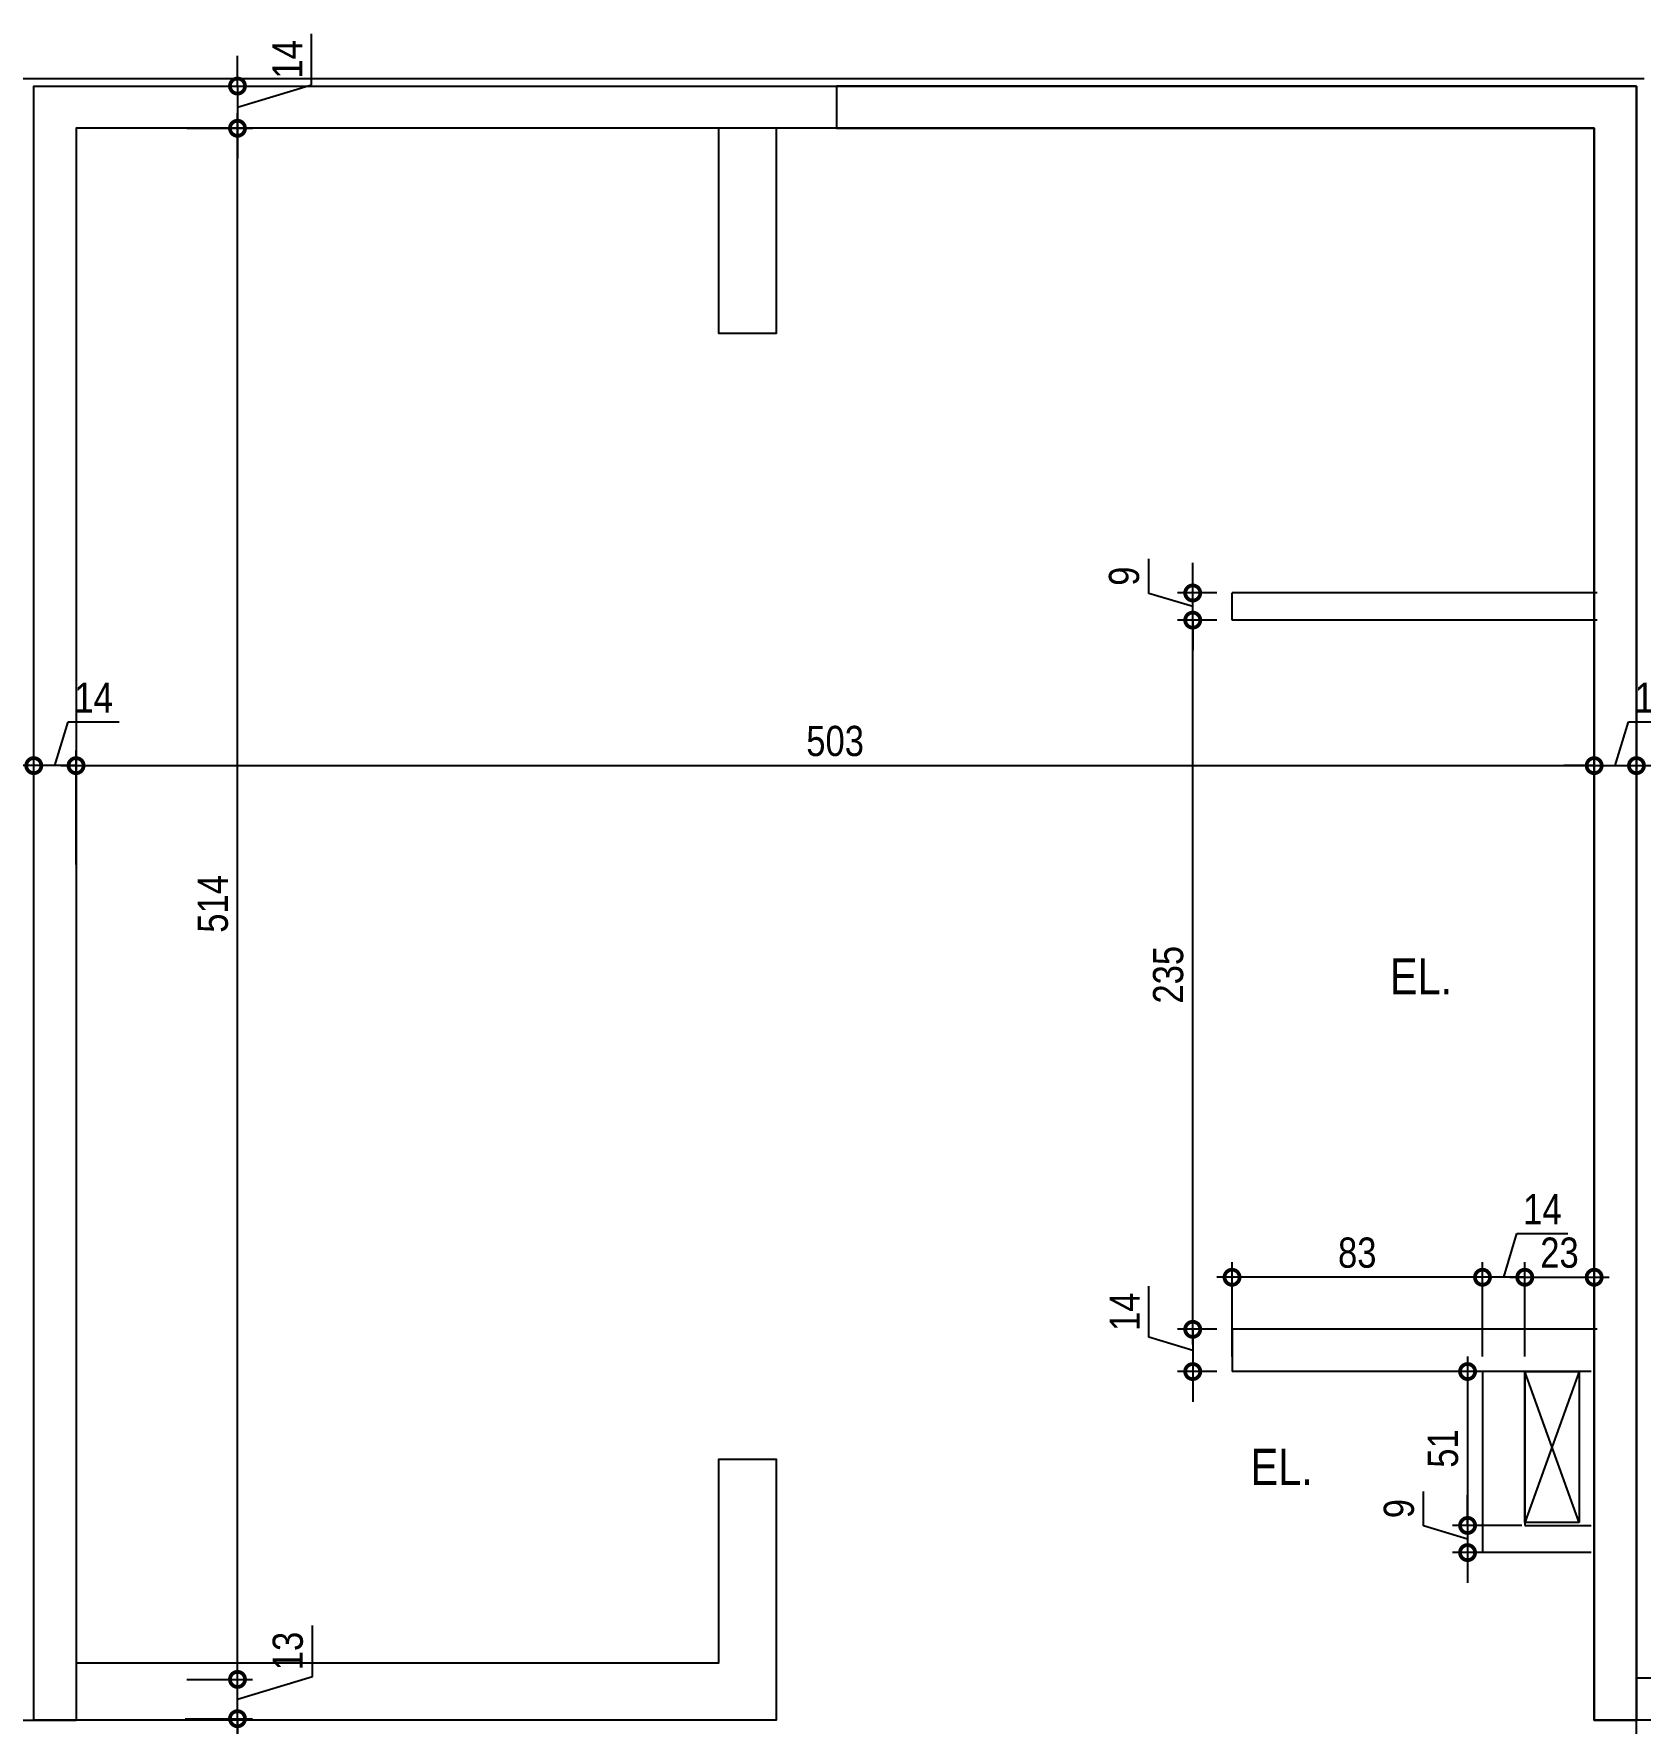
# Model space of a CAD drawing. Header units: metres. Extents: x -21 to 570, y -75 to 184.
# Drawn here: x -0.14 to 5.18, y 3.94 to 9.54 of the extents above; entities that cross this region are included whole.
import ezdxf

# ---------------------------------------------------------------- set-up
doc = ezdxf.new("R2010")
doc.units = ezdxf.units.M
for name, color, linetype in [('237', 232, 'Continuous'), ('28', 232, 'Continuous'), ('ARQ-ALV ACAB', 4, 'Continuous'), ('ARQ-ALV OSSO', 5, 'Continuous'), ('ARQ-AUX', 7, 'Continuous'), ('ARQ-AUX1', 1, 'Continuous'), ('ARQ-DIM', 2, 'Continuous'), ('ARQ-TXT', 2, 'Continuous')]:
    doc.layers.add(name, color=color, linetype=linetype)
doc.styles.add('Adesa', font='ARIALN.TTF')
doc.styles.add('M50', font='ARIALN.TTF', dxfattribs={"height": 0.15})
doc.dimstyles.new('ADESA 1-0050', dxfattribs={"dimtxt": 0.1, "dimasz": 0.1, "dimexe": 0.05, "dimexo": 0.05, "dimgap": 0.03, "dimtad": 1, "dimdec": 1, "dimlfac": 100, "dimzin": 12, "dimtxsty": 'Adesa', "dimblk": 'DOTSMALL', "dimcen": 1, "dimdle": 0.05, "dimclrd": 1, "dimclre": 1, "dimclrt": 256, "dimazin": 3, "dimtm": 1e-09, "dimtfac": 1, "dimtdec": 1, "dimtmove": 1, "dimatfit": 0, "dimldrblk": 'DOTSMALL', "dimfxl": 0.8, "dimtvp": 2, "dimtolj": 1, "dimtzin": 0, "dimarcsym": 0})

# ---------------------------------------------------------------- blocks, each defined once
blk = doc.blocks.new('est-lo-12-bar-r05')
at = {"layer": '237', "linetype": 'Continuous'}
blk.add_line((-517.003335, -245.502873), (-517.003335, -395.541264), dxfattribs=at)
at = {"layer": '28', "linetype": 'Continuous'}
blk.add_lwpolyline([(-517.003335, -937.002217), (-251.979379, -937.002217), (-251.979379, -923.001358), (-503.003335, -923.001358), (-503.003335, -395.499165), (-517.003335, -395.499165), (-517.003335, -937.002217)], dxfattribs=at)
at = {"layer": '28'}
blk.add_lwpolyline([(-251.979379, -937.001358), (-251.979379, -923.000499), (-232.004486, -922.9998), (-232.004486, -855.000659), (-213.004486, -855.000659), (-213.004486, -923.000659), (-0.004452, -923.001358), (-0.004452, -414.503177), (-213.011238, -414.503177), (-213.011238, -482.000175), (-232.011238, -482.000175), (-232.011238, -395.503177), (14, -395.503177), (14, -409.003386), (14, -409.003386), (14, -937.001358), (-251.979379, -937.001358)], dxfattribs=at)
blk = doc.blocks.new('COBERTURA')
at = {"layer": 'ARQ-ALV ACAB'}
for p, q in [((-2.5475, -9.3949), (-5.1951, -9.3949)), ((0.1749, -9.3949), (-2.5475, -9.3949))]:
    blk.add_line(p, q, dxfattribs=at)
at = {"layer": 'ARQ-ALV OSSO'}
for p, q in [((-7.2375, -3.955), (-5.03, -3.955)), ((-5.03, -3.955), (-5.03, -9.23)), ((2.2104, -3.955), (0, -3.955)), ((-5.17, -4.095), (-7.2375, -4.095)), ((-5.02, -4.5103, 0), (-4.66, -4.5103, 0)), ((-4.98, -4.61), (-4.8, -4.6103, 0)), ((-5.02, -5.1102), (-3.8301, -5.1102)), ((-5.04, -5.2502), (-3.8301, -5.2502)), ((-5.04, -7.6002), (-3.83, -7.6002)), ((-5.04, -7.6902), (-3.83, -7.6902))]:
    blk.add_line(p, q, dxfattribs=at)
for points in [[(-5.17, -9.3699), (-5.17, -3.9599)], [(-5.03, -9.23), (-2.5176, -9.23), (0, -9.23), (0, -3.955), (0, -3.955)], [(0.14, -4.095), (0.14, -9.3699), (-2.5475, -9.3699), (-5.17, -9.3699)], [(-3.8301, -5.2502), (-3.8301, -5.1102)], [(-3.83, -7.6002), (-3.83, -7.6902)]]:
    blk.add_lwpolyline(points, dxfattribs=at)
at = {"layer": 'ARQ-ALV OSSO', "elevation": 0}
for points in [[(-4.66, -5.1103), (-4.66, -4.5103)], [(-4.8, -4.6003), (-5.02, -4.6003)], [(-4.8, -5.1103), (-4.8, -4.6003)]]:
    blk.add_lwpolyline(points, dxfattribs=at)
at = {"layer": 'ARQ-ALV OSSO'}
blk.add_lwpolyline([(-5.17, -9.18), (-5.17, -9.18)], close=True, dxfattribs=at)
at = {"layer": 'ARQ-AUX1', "elevation": 0}
blk.add_lwpolyline([(-4.98, -4.61), (-4.8, -4.6103), (-4.8, -5.1103), (-4.98, -5.11)], close=True, dxfattribs=at)
for points in [[(-4.98, -4.61), (-4.8, -5.1103)], [(-4.98, -5.11), (-4.8, -4.6103)]]:
    blk.add_lwpolyline(points, dxfattribs=at)
at = {"linetype": 'Continuous', "xscale": 0.01, "yscale": 0.01, "zscale": 0.01}
blk.add_blockref('est-lo-12-bar-r05', (0, 0), dxfattribs=at)
blk = doc.blocks.new('_DotSmall')
at = {"color": 0, "linetype": 'ByBlock', "const_width": 0.5}
blk.add_lwpolyline([(-0.0625, 0, 1), (0.0625, 0, 1)], format="xyb", close=True, dxfattribs=at)
blk = doc.blocks.new('*D33')
at = {"layer": 'ARQ-DIM', "color": 1, "lineweight": -2, "transparency": 16777216}
for p, q in [((0.5349, 2.4), (0.5349, 4.0099)), ((0.3619, 3.9599), (0.5849, 3.9599)), ((0.3675, 2.45), (0.5849, 2.45))]:
    blk.add_line(p, q, dxfattribs=at)
at = {"layer": 'Defpoints', "color": 0, "transparency": 16777216}
for p in [(0.3119, 3.9599, 0), (0.5349, 3.9599), (0.3175, 2.45, 0)]:
    blk.add_point(p, dxfattribs=at)
at = {"layer": 'ARQ-DIM', "color": 1, "lineweight": -2, "transparency": 16777216, "xscale": 0.1, "yscale": 0.1, "zscale": 0.1}
for p, rotation in [((0.5349, 3.9599), 90), ((0.5349, 2.45), 270)]:
    blk.add_blockref('_DotSmall', p, dxfattribs=dict(at, rotation=rotation))
at = {"layer": 'ARQ-DIM', "transparency": 16777216, "insert": (0.4538, 3.205), "char_height": 0.1, "attachment_point": 5, "rotation": 90, "style": 'Adesa'}
blk.add_mtext('\\A1;151', dxfattribs=at)
blk = doc.blocks.new('*D34')
at = {"layer": 'ARQ-DIM', "color": 1, "lineweight": -2, "transparency": 16777216}
for p, q in [((0.783, 4.0994), (0.783, 4.2691)), ((0.5349, 4.0901), (0.5349, 4.1901)), ((0.3674, 4.0901), (0.5849, 4.0901)), ((0.5349, 4.025), (0.783, 4.0994)), ((0.5349, 3.9599), (0.5349, 4.0901)), ((0.5349, 3.9599), (0.5349, 4.0901)), ((0.3674, 3.9599), (0.5849, 3.9599)), ((0.5349, 3.9599), (0.5349, 3.8599))]:
    blk.add_line(p, q, dxfattribs=at)
at = {"layer": 'Defpoints', "color": 0, "transparency": 16777216}
for p in [(0.3174, 4.0901, 0), (0.5349, 4.0901), (0.3174, 3.9599, 0)]:
    blk.add_point(p, dxfattribs=at)
at = {"layer": 'ARQ-DIM', "color": 1, "lineweight": -2, "transparency": 16777216, "xscale": 0.1, "yscale": 0.1, "zscale": 0.1}
for p, rotation in [((0.5349, 4.0901), 270), ((0.5349, 3.9599), 90)]:
    blk.add_blockref('_DotSmall', p, dxfattribs=dict(at, rotation=rotation))
at = {"layer": 'ARQ-DIM', "transparency": 16777216, "insert": (0.702, 4.1843), "char_height": 0.1, "attachment_point": 5, "rotation": 90, "style": 'Adesa'}
blk.add_mtext('\\A1;13', dxfattribs=at)
blk = doc.blocks.new('*D35')
at = {"layer": 'ARQ-DIM', "color": 1, "lineweight": -2, "transparency": 16777216}
for p, q in [((0.5349, 4.0401), (0.5349, 9.28)), ((0.3674, 9.23), (0.5849, 9.23)), ((0.3674, 4.0901), (0.5849, 4.0901))]:
    blk.add_line(p, q, dxfattribs=at)
at = {"layer": 'Defpoints', "color": 0, "transparency": 16777216}
for p in [(0.3174, 9.23, 0), (0.5349, 9.23), (0.3174, 4.0901, 0)]:
    blk.add_point(p, dxfattribs=at)
at = {"layer": 'ARQ-DIM', "color": 1, "lineweight": -2, "transparency": 16777216, "xscale": 0.1, "yscale": 0.1, "zscale": 0.1}
for p, rotation in [((0.5349, 9.23), 90), ((0.5349, 4.0901), 270)]:
    blk.add_blockref('_DotSmall', p, dxfattribs=dict(at, rotation=rotation))
at = {"layer": 'ARQ-DIM', "transparency": 16777216, "insert": (0.4538, 6.66), "char_height": 0.1, "attachment_point": 5, "rotation": 90, "style": 'Adesa'}
blk.add_mtext('\\A1;514', dxfattribs=at)
blk = doc.blocks.new('*D36')
at = {"layer": 'ARQ-DIM', "color": 1, "lineweight": -2, "transparency": 16777216}
for p, q in [((0.7805, 9.3737), (0.7805, 9.5432)), ((0.5349, 9.37), (0.5349, 9.47)), ((0.3674, 9.37), (0.5849, 9.37)), ((0.5349, 9.3), (0.7805, 9.3737)), ((0.5349, 9.37), (0.5349, 9.23)), ((0.5349, 9.37), (0.5349, 9.23)), ((0.3674, 9.23), (0.5849, 9.23)), ((0.5349, 9.23), (0.5349, 9.13))]:
    blk.add_line(p, q, dxfattribs=at)
at = {"layer": 'Defpoints', "color": 0, "transparency": 16777216}
for p in [(0.3174, 9.37, 0), (0.3174, 9.23, 0), (0.5349, 9.23)]:
    blk.add_point(p, dxfattribs=at)
at = {"layer": 'ARQ-DIM', "color": 1, "lineweight": -2, "transparency": 16777216, "xscale": 0.1, "yscale": 0.1, "zscale": 0.1}
for p, rotation in [((0.5349, 9.37), 270), ((0.5349, 9.23), 90)]:
    blk.add_blockref('_DotSmall', p, dxfattribs=dict(at, rotation=rotation))
at = {"layer": 'ARQ-DIM', "transparency": 16777216, "insert": (0.7003, 9.4585), "char_height": 0.1, "attachment_point": 5, "rotation": 90, "style": 'Adesa'}
blk.add_mtext('\\A1;14', dxfattribs=at)
blk = doc.blocks.new('*D37')
at = {"layer": 'ARQ-DIM', "color": 1, "lineweight": -2, "transparency": 16777216}
for p, q in [((-0.07, 7.1181), (-0.0264, 7.2633)), ((-0.0264, 7.2633), (0.1431, 7.2633)), ((-0.14, 6.7824), (-0.14, 7.1681)), ((0.0001, 6.79), (0.0001, 7.1681)), ((-0.14, 7.1181), (-0.24, 7.1181)), ((0.0001, 7.1181), (-0.14, 7.1181)), ((0.0001, 7.1181), (-0.14, 7.1181)), ((0.0001, 7.1181), (0.1001, 7.1181))]:
    blk.add_line(p, q, dxfattribs=at)
at = {"layer": 'Defpoints', "color": 0, "transparency": 16777216}
for p in [(-0.14, 7.1181), (-0.14, 6.7324, 0), (0.0001, 6.74, 0)]:
    blk.add_point(p, dxfattribs=at)
at = {"layer": 'ARQ-DIM', "color": 1, "lineweight": -2, "transparency": 16777216, "xscale": 0.1, "yscale": 0.1, "zscale": 0.1}
blk.add_blockref('_DotSmall', (-0.14, 7.1181), dxfattribs=at)
at = {"layer": 'ARQ-DIM', "color": 1, "lineweight": -2, "transparency": 16777216, "xscale": 0.1, "yscale": 0.1, "zscale": 0.1, "rotation": 180}
blk.add_blockref('_DotSmall', (0.0001, 7.1181), dxfattribs=at)
at = {"layer": 'ARQ-DIM', "transparency": 16777216, "insert": (0.0583, 7.3435), "char_height": 0.1, "attachment_point": 5, "style": 'Adesa'}
blk.add_mtext('\\A1;14', dxfattribs=at)
blk = doc.blocks.new('*D38')
at = {"layer": 'ARQ-DIM', "color": 1, "lineweight": -2, "transparency": 16777216}
for p, q in [((0, 7.0291), (0, 7.1681)), ((5.03, 7.0291), (5.03, 7.1681)), ((-0.05, 7.1181), (5.08, 7.1181))]:
    blk.add_line(p, q, dxfattribs=at)
at = {"layer": 'Defpoints', "color": 0, "transparency": 16777216}
for p in [(5.03, 7.1181), (0, 6.9791, 0), (5.03, 6.9791, 0)]:
    blk.add_point(p, dxfattribs=at)
at = {"layer": 'ARQ-DIM', "color": 1, "lineweight": -2, "transparency": 16777216, "xscale": 0.1, "yscale": 0.1, "zscale": 0.1, "rotation": 180}
blk.add_blockref('_DotSmall', (0, 7.1181), dxfattribs=at)
at = {"layer": 'ARQ-DIM', "color": 1, "lineweight": -2, "transparency": 16777216, "xscale": 0.1, "yscale": 0.1, "zscale": 0.1}
blk.add_blockref('_DotSmall', (5.03, 7.1181), dxfattribs=at)
at = {"layer": 'ARQ-DIM', "transparency": 16777216, "insert": (2.515, 7.1992), "char_height": 0.1, "attachment_point": 5, "style": 'Adesa'}
blk.add_mtext('\\A1;503', dxfattribs=at)
blk = doc.blocks.new('*D39')
at = {"layer": 'ARQ-DIM', "color": 1, "lineweight": -2, "transparency": 16777216}
for p, q in [((5.1, 7.1181), (5.1436, 7.2633)), ((5.1436, 7.2633), (5.3131, 7.2633)), ((5.03, 7.0291), (5.03, 7.1681)), ((5.17, 7.0291), (5.17, 7.1681)), ((5.03, 7.1181), (4.93, 7.1181)), ((5.03, 7.1181), (5.17, 7.1181)), ((5.03, 7.1181), (5.17, 7.1181)), ((5.17, 7.1181), (5.27, 7.1181))]:
    blk.add_line(p, q, dxfattribs=at)
at = {"layer": 'Defpoints', "color": 0, "transparency": 16777216}
for p in [(5.17, 7.1181), (5.03, 6.9791, 0), (5.17, 6.9791, 0)]:
    blk.add_point(p, dxfattribs=at)
at = {"layer": 'ARQ-DIM', "color": 1, "lineweight": -2, "transparency": 16777216, "xscale": 0.1, "yscale": 0.1, "zscale": 0.1}
blk.add_blockref('_DotSmall', (5.03, 7.1181), dxfattribs=at)
at = {"layer": 'ARQ-DIM', "color": 1, "lineweight": -2, "transparency": 16777216, "xscale": 0.1, "yscale": 0.1, "zscale": 0.1, "rotation": 180}
blk.add_blockref('_DotSmall', (5.17, 7.1181), dxfattribs=at)
at = {"layer": 'ARQ-DIM', "transparency": 16777216, "insert": (5.2283, 7.3435), "char_height": 0.1, "attachment_point": 5, "style": 'Adesa'}
blk.add_mtext('\\A1;14', dxfattribs=at)
blk = doc.blocks.new('*D357')
at = {"layer": 'ARQ-DIM', "color": 1, "lineweight": -2, "transparency": 16777216}
for p, q in [((3.5547, 5.2237), (3.5547, 5.3932)), ((3.6999, 5.2502), (3.6999, 5.3502)), ((3.6999, 5.1802), (3.5547, 5.2237)), ((3.7801, 5.2502), (3.6499, 5.2502)), ((3.6999, 5.2502), (3.6999, 5.1102)), ((3.6999, 5.2502), (3.6999, 5.1102)), ((3.7801, 5.1102), (3.6499, 5.1102)), ((3.6999, 5.1102), (3.6999, 5.0102))]:
    blk.add_line(p, q, dxfattribs=at)
at = {"layer": 'Defpoints', "color": 0, "transparency": 16777216}
for p in [(3.8301, 5.2502), (3.6999, 5.1102), (3.8301, 5.1102)]:
    blk.add_point(p, dxfattribs=at)
at = {"layer": 'ARQ-DIM', "color": 1, "lineweight": -2, "transparency": 16777216, "xscale": 0.1, "yscale": 0.1, "zscale": 0.1}
for p, rotation in [((3.6999, 5.2502), 270), ((3.6999, 5.1102), 90)]:
    blk.add_blockref('_DotSmall', p, dxfattribs=dict(at, rotation=rotation))
at = {"layer": 'ARQ-DIM', "transparency": 16777216, "insert": (3.4745, 5.3085), "char_height": 0.1, "attachment_point": 5, "rotation": 90, "style": 'Adesa'}
blk.add_mtext('\\A1;14', dxfattribs=at)
blk = doc.blocks.new('*D358')
at = {"layer": 'ARQ-DIM', "color": 1, "lineweight": -2, "transparency": 16777216}
for p, q in [((3.6999, 5.2002), (3.6999, 7.6502)), ((3.7801, 7.6002), (3.6499, 7.6002)), ((3.7801, 5.2502), (3.6499, 5.2502))]:
    blk.add_line(p, q, dxfattribs=at)
at = {"layer": 'Defpoints', "color": 0, "transparency": 16777216}
for p in [(3.6999, 7.6002), (3.8301, 7.6002), (3.8301, 5.2502)]:
    blk.add_point(p, dxfattribs=at)
at = {"layer": 'ARQ-DIM', "color": 1, "lineweight": -2, "transparency": 16777216, "xscale": 0.1, "yscale": 0.1, "zscale": 0.1}
for p, rotation in [((3.6999, 7.6002), 90), ((3.6999, 5.2502), 270)]:
    blk.add_blockref('_DotSmall', p, dxfattribs=dict(at, rotation=rotation))
at = {"layer": 'ARQ-DIM', "transparency": 16777216, "insert": (3.6189, 6.4252), "char_height": 0.1, "attachment_point": 5, "rotation": 90, "style": 'Adesa'}
blk.add_mtext('\\A1;235', dxfattribs=at)
blk = doc.blocks.new('*D359')
at = {"layer": 'ARQ-DIM', "color": 1, "lineweight": -2, "transparency": 16777216}
for p, q in [((3.5539, 7.689), (3.5539, 7.803)), ((3.6999, 7.6902), (3.6999, 7.7902)), ((3.6999, 7.6452), (3.5539, 7.689)), ((3.7801, 7.6902), (3.6499, 7.6902)), ((3.6999, 7.6002), (3.6999, 7.6902)), ((3.6999, 7.6002), (3.6999, 7.6902)), ((3.7801, 7.6002), (3.6499, 7.6002)), ((3.6999, 7.6002), (3.6999, 7.5002))]:
    blk.add_line(p, q, dxfattribs=at)
at = {"layer": 'Defpoints', "color": 0, "transparency": 16777216}
for p in [(3.6999, 7.6902), (3.8301, 7.6902), (3.8301, 7.6002)]:
    blk.add_point(p, dxfattribs=at)
at = {"layer": 'ARQ-DIM', "color": 1, "lineweight": -2, "transparency": 16777216, "xscale": 0.1, "yscale": 0.1, "zscale": 0.1}
for p, rotation in [((3.6999, 7.6902), 270), ((3.6999, 7.6002), 90)]:
    blk.add_blockref('_DotSmall', p, dxfattribs=dict(at, rotation=rotation))
at = {"layer": 'ARQ-DIM', "transparency": 16777216, "insert": (3.4728, 7.746), "char_height": 0.1, "attachment_point": 5, "rotation": 90, "style": 'Adesa'}
blk.add_mtext('\\A1;9', dxfattribs=at)
blk = doc.blocks.new('*D360')
at = {"layer": 'ARQ-DIM', "color": 1, "lineweight": -2, "transparency": 16777216}
for p, q in [((4.6105, 5.1603), (4.6105, 4.5503)), ((4.65, 5.1103), (4.5605, 5.1103)), ((4.79, 4.6003), (4.5605, 4.6003))]:
    blk.add_line(p, q, dxfattribs=at)
at = {"layer": 'Defpoints', "color": 0, "transparency": 16777216}
for p in [(4.7, 5.1103, 0), (4.6105, 4.6003), (4.84, 4.6003, 0)]:
    blk.add_point(p, dxfattribs=at)
at = {"layer": 'ARQ-DIM', "color": 1, "lineweight": -2, "transparency": 16777216, "xscale": 0.1, "yscale": 0.1, "zscale": 0.1}
for p, rotation in [((4.6105, 5.1103), 90), ((4.6105, 4.6003), 270)]:
    blk.add_blockref('_DotSmall', p, dxfattribs=dict(at, rotation=rotation))
at = {"layer": 'ARQ-DIM', "transparency": 16777216, "insert": (4.5295, 4.8553), "char_height": 0.1, "attachment_point": 5, "rotation": 90, "style": 'Adesa'}
blk.add_mtext('\\A1;51', dxfattribs=at)
blk = doc.blocks.new('*D361')
at = {"layer": 'ARQ-DIM', "color": 1, "lineweight": -2, "transparency": 16777216}
for p, q in [((4.4645, 4.5991), (4.4645, 4.7131)), ((4.6105, 4.6003), (4.6105, 4.7003)), ((4.6105, 4.5553), (4.4645, 4.5991)), ((4.79, 4.6003), (4.5605, 4.6003)), ((4.6105, 4.6003), (4.6105, 4.5103)), ((4.6105, 4.6003), (4.6105, 4.5103)), ((4.79, 4.5103), (4.5605, 4.5103)), ((4.6105, 4.5103), (4.6105, 4.4103))]:
    blk.add_line(p, q, dxfattribs=at)
at = {"layer": 'Defpoints', "color": 0, "transparency": 16777216}
for p in [(4.84, 4.6003, 0), (4.6105, 4.5103), (4.84, 4.5103, 0)]:
    blk.add_point(p, dxfattribs=at)
at = {"layer": 'ARQ-DIM', "color": 1, "lineweight": -2, "transparency": 16777216, "xscale": 0.1, "yscale": 0.1, "zscale": 0.1}
for p, rotation in [((4.6105, 4.6003), 270), ((4.6105, 4.5103), 90)]:
    blk.add_blockref('_DotSmall', p, dxfattribs=dict(at, rotation=rotation))
at = {"layer": 'ARQ-DIM', "transparency": 16777216, "insert": (4.3834, 4.6561), "char_height": 0.1, "attachment_point": 5, "rotation": 90, "style": 'Adesa'}
blk.add_mtext('\\A1;9', dxfattribs=at)
blk = doc.blocks.new('*D362')
at = {"layer": 'ARQ-DIM', "color": 1, "lineweight": -2, "transparency": 16777216}
for p, q in [((4.8001, 5.16), (4.8001, 5.4727)), ((5.03, 5.16), (5.03, 5.4727)), ((4.7501, 5.4227), (5.08, 5.4227))]:
    blk.add_line(p, q, dxfattribs=at)
at = {"layer": 'Defpoints', "color": 0, "transparency": 16777216}
for p in [(5.03, 5.4227), (4.8001, 5.11, 0), (5.03, 5.11)]:
    blk.add_point(p, dxfattribs=at)
at = {"layer": 'ARQ-DIM', "color": 1, "lineweight": -2, "transparency": 16777216, "xscale": 0.1, "yscale": 0.1, "zscale": 0.1, "rotation": 180}
blk.add_blockref('_DotSmall', (4.8001, 5.4227), dxfattribs=at)
at = {"layer": 'ARQ-DIM', "color": 1, "lineweight": -2, "transparency": 16777216, "xscale": 0.1, "yscale": 0.1, "zscale": 0.1}
blk.add_blockref('_DotSmall', (5.03, 5.4227), dxfattribs=at)
at = {"layer": 'ARQ-DIM', "transparency": 16777216, "insert": (4.9151, 5.5037), "char_height": 0.1, "attachment_point": 5, "style": 'Adesa'}
blk.add_mtext('\\A1;23', dxfattribs=at)
blk = doc.blocks.new('*D363')
at = {"layer": 'ARQ-DIM', "color": 1, "lineweight": -2, "transparency": 16777216}
for p, q in [((4.7301, 5.4227), (4.7736, 5.5679)), ((4.7736, 5.5679), (4.9431, 5.5679)), ((4.66, 5.16), (4.66, 5.4727)), ((4.8001, 5.16), (4.8001, 5.4727)), ((4.66, 5.4227), (4.56, 5.4227)), ((4.8001, 5.4227), (4.66, 5.4227)), ((4.8001, 5.4227), (4.66, 5.4227)), ((4.8001, 5.4227), (4.9001, 5.4227))]:
    blk.add_line(p, q, dxfattribs=at)
at = {"layer": 'Defpoints', "color": 0, "transparency": 16777216}
for p in [(4.66, 5.4227), (4.66, 5.11, 0), (4.8001, 5.11, 0)]:
    blk.add_point(p, dxfattribs=at)
at = {"layer": 'ARQ-DIM', "color": 1, "lineweight": -2, "transparency": 16777216, "xscale": 0.1, "yscale": 0.1, "zscale": 0.1}
blk.add_blockref('_DotSmall', (4.66, 5.4227), dxfattribs=at)
at = {"layer": 'ARQ-DIM', "color": 1, "lineweight": -2, "transparency": 16777216, "xscale": 0.1, "yscale": 0.1, "zscale": 0.1, "rotation": 180}
blk.add_blockref('_DotSmall', (4.8001, 5.4227), dxfattribs=at)
at = {"layer": 'ARQ-DIM', "transparency": 16777216, "insert": (4.8584, 5.6481), "char_height": 0.1, "attachment_point": 5, "style": 'Adesa'}
blk.add_mtext('\\A1;14', dxfattribs=at)
blk = doc.blocks.new('*D364')
at = {"layer": 'ARQ-DIM', "color": 1, "lineweight": -2, "transparency": 16777216}
for p, q in [((3.8301, 5.1603), (3.8301, 5.4727)), ((4.66, 5.1603), (4.66, 5.4727)), ((4.71, 5.4227), (3.7801, 5.4227))]:
    blk.add_line(p, q, dxfattribs=at)
at = {"layer": 'Defpoints', "color": 0, "transparency": 16777216}
for p in [(3.8301, 5.4227), (3.8301, 5.1103), (4.66, 5.1103, 0)]:
    blk.add_point(p, dxfattribs=at)
at = {"layer": 'ARQ-DIM', "color": 1, "lineweight": -2, "transparency": 16777216, "xscale": 0.1, "yscale": 0.1, "zscale": 0.1, "rotation": 180}
blk.add_blockref('_DotSmall', (3.8301, 5.4227), dxfattribs=at)
at = {"layer": 'ARQ-DIM', "color": 1, "lineweight": -2, "transparency": 16777216, "xscale": 0.1, "yscale": 0.1, "zscale": 0.1}
blk.add_blockref('_DotSmall', (4.66, 5.4227), dxfattribs=at)
at = {"layer": 'ARQ-DIM', "transparency": 16777216, "insert": (4.245, 5.5037), "char_height": 0.1, "attachment_point": 5, "style": 'Adesa'}
blk.add_mtext('\\A1;83', dxfattribs=at)

msp = doc.modelspace()

# ---------------------------------------------------------------- block references
at = {"layer": 'ARQ-AUX', "rotation": 180}
msp.add_blockref('COBERTURA', (0, 0), dxfattribs=at)

# ---------------------------------------------------------------- texts
at = {"layer": 'ARQ-TXT', "style": 'M50'}
for p in [(4.3531, 6.3597, 0.1142), (3.8913, 4.7342, 0.1142)]:
    msp.add_text('EL.', height=0.12, dxfattribs=at).set_placement(p)

# ---------------------------------------------------------------- dimensions: what is measured, and where the dimension line sits
at = {"layer": 'ARQ-DIM'}
for base, p1, p2, angle, picture, middle in [((0.5349, 9.23, 0), (0.3174, 9.37), (0.3174, 9.23), 90, '*D36', (0.7003, 9.4037, 0)), ((0.5349, 9.23, 0), (0.3174, 4.0901), (0.3174, 9.23), 270, '*D35', (0.4538, 6.66, 0)), ((3.6999, 7.6902), (3.8301, 7.6002), (3.8301, 7.6902), 90, '*D359', (3.4728, 7.719)), ((3.6999, 7.6002), (3.8301, 5.2502), (3.8301, 7.6002), 90, '*D358', (3.6189, 6.4252)), ((-0.14, 7.1181, 0), (0.0001, 6.74), (-0.14, 6.7324), 180, '*D37', (0.0036, 7.3435, 0)), ((5.17, 7.1181, 0), (5.03, 6.9791), (5.17, 6.9791), 180, '*D39', (5.1736, 7.3435, 0)), ((5.03, 7.1181, 0), (0, 6.9791), (5.03, 6.9791), 180, '*D38', (2.515, 7.1992, 0)), ((3.6999, 5.1102), (3.8301, 5.2502), (3.8301, 5.1102), 90, '*D357', (3.4745, 5.2537)), ((4.6105, 4.6003), (4.7, 5.1103, 0), (4.84, 4.6003, 0), 90, '*D360', (4.5295, 4.8553)), ((4.6105, 4.5103), (4.84, 4.6003, 0), (4.84, 4.5103, 0), 90, '*D361', (4.3834, 4.6291)), ((0.5349, 4.0901, 0), (0.3174, 3.9599), (0.3174, 4.0901), 270, '*D34', (0.702, 4.1294, 0)), ((0.5349, 3.9599, 0), (0.3175, 2.45), (0.3119, 3.9599), 270, '*D33', (0.4538, 3.205, 0))]:
    dim = msp.add_linear_dim(base=base, p1=p1, p2=p2, angle=angle, dimstyle='ADESA 1-0050', dxfattribs=at)
    dim.commit()
    dim.dimension.update_dxf_attribs({"geometry": picture, "text_midpoint": middle})
for base, p1, p2, picture, middle in [((4.66, 5.4227), (4.8001, 5.11, 0), (4.66, 5.11, 0), '*D363', (4.8036, 5.6481)), ((3.8301, 5.4227), (4.66, 5.1103, 0), (3.8301, 5.1103), '*D364', (4.245, 5.5037)), ((5.03, 5.4227), (4.8001, 5.11, 0), (5.03, 5.11), '*D362', (4.9151, 5.5037))]:
    dim = msp.add_linear_dim(base=base, p1=p1, p2=p2, dimstyle='ADESA 1-0050', dxfattribs=at)
    dim.commit()
    dim.dimension.update_dxf_attribs({"geometry": picture, "text_midpoint": middle})

doc.saveas('drawing.dxf')
